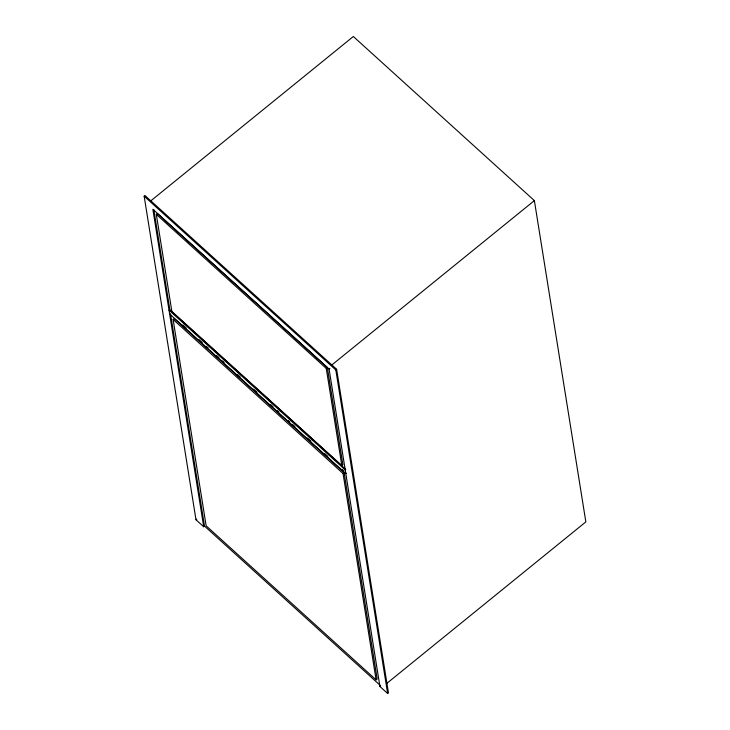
<?xml version="1.0" encoding="UTF-8"?>
<svg xmlns="http://www.w3.org/2000/svg" width="730" height="730" viewBox="0 0 730 730"><rect width="100%" height="100%" fill="white"/><g stroke="black" fill="none" stroke-linecap="round" stroke-linejoin="round"><path stroke-width="1.09" d="M203.707 526.759L195.987 519.76L144.157 196.197L144.969 195.54L336.621 369.28L388.451 692.843L387.639 693.5L379.919 686.501L329.066 369.006L152.853 209.273L203.707 526.759L204.519 526.111L170.61 314.447M150.562 201.042L353.338 36.5L534.378 200.613L585.843 521.895L386.599 683.563M156.32 214.374L157.397 213.498L327.332 367.546L342.881 464.654L341.813 465.521L171.879 311.482L156.32 214.374L326.255 368.413L341.813 465.521M170.154 313.489L169.615 313.927L345.81 473.642L346.349 473.204M173.11 319.466L174.178 318.59L344.113 472.639L377.173 678.991L376.096 679.858L206.161 525.819L173.11 319.466L343.045 473.505L376.096 679.858M326.255 368.413L327.332 367.546M331.593 365.155L534.378 200.613M329.066 369.006L329.869 368.349M387.639 693.5L335.818 369.937L336.621 369.28M195.987 519.76L196.79 519.103M343.045 473.505L344.113 472.639M379.919 686.501L380.722 685.844M144.157 196.197L335.818 369.937M182.801 324.95L186.168 328.007M198.815 339.468L202.192 342.525M206.407 346.349L208.087 347.872M216.518 355.519L219.046 357.81M222.422 360.866L224.11 362.399M237.597 374.627L240.124 376.917M253.611 389.145L256.987 392.202M270.474 404.429L273.002 406.72M277.218 410.543L278.906 412.067M288.177 420.471L289.865 422.004M292.392 424.294L294.92 426.585M307.567 438.055L310.934 441.112M324.43 453.339L327.797 456.396M342.133 469.381L343.821 470.914M203.661 525.335L379.883 685.078M153.838 209.738L170.072 311.071M169.552 309.693L169.013 310.131L345.199 469.846L345.737 469.408L169.552 309.693"/></g></svg>
